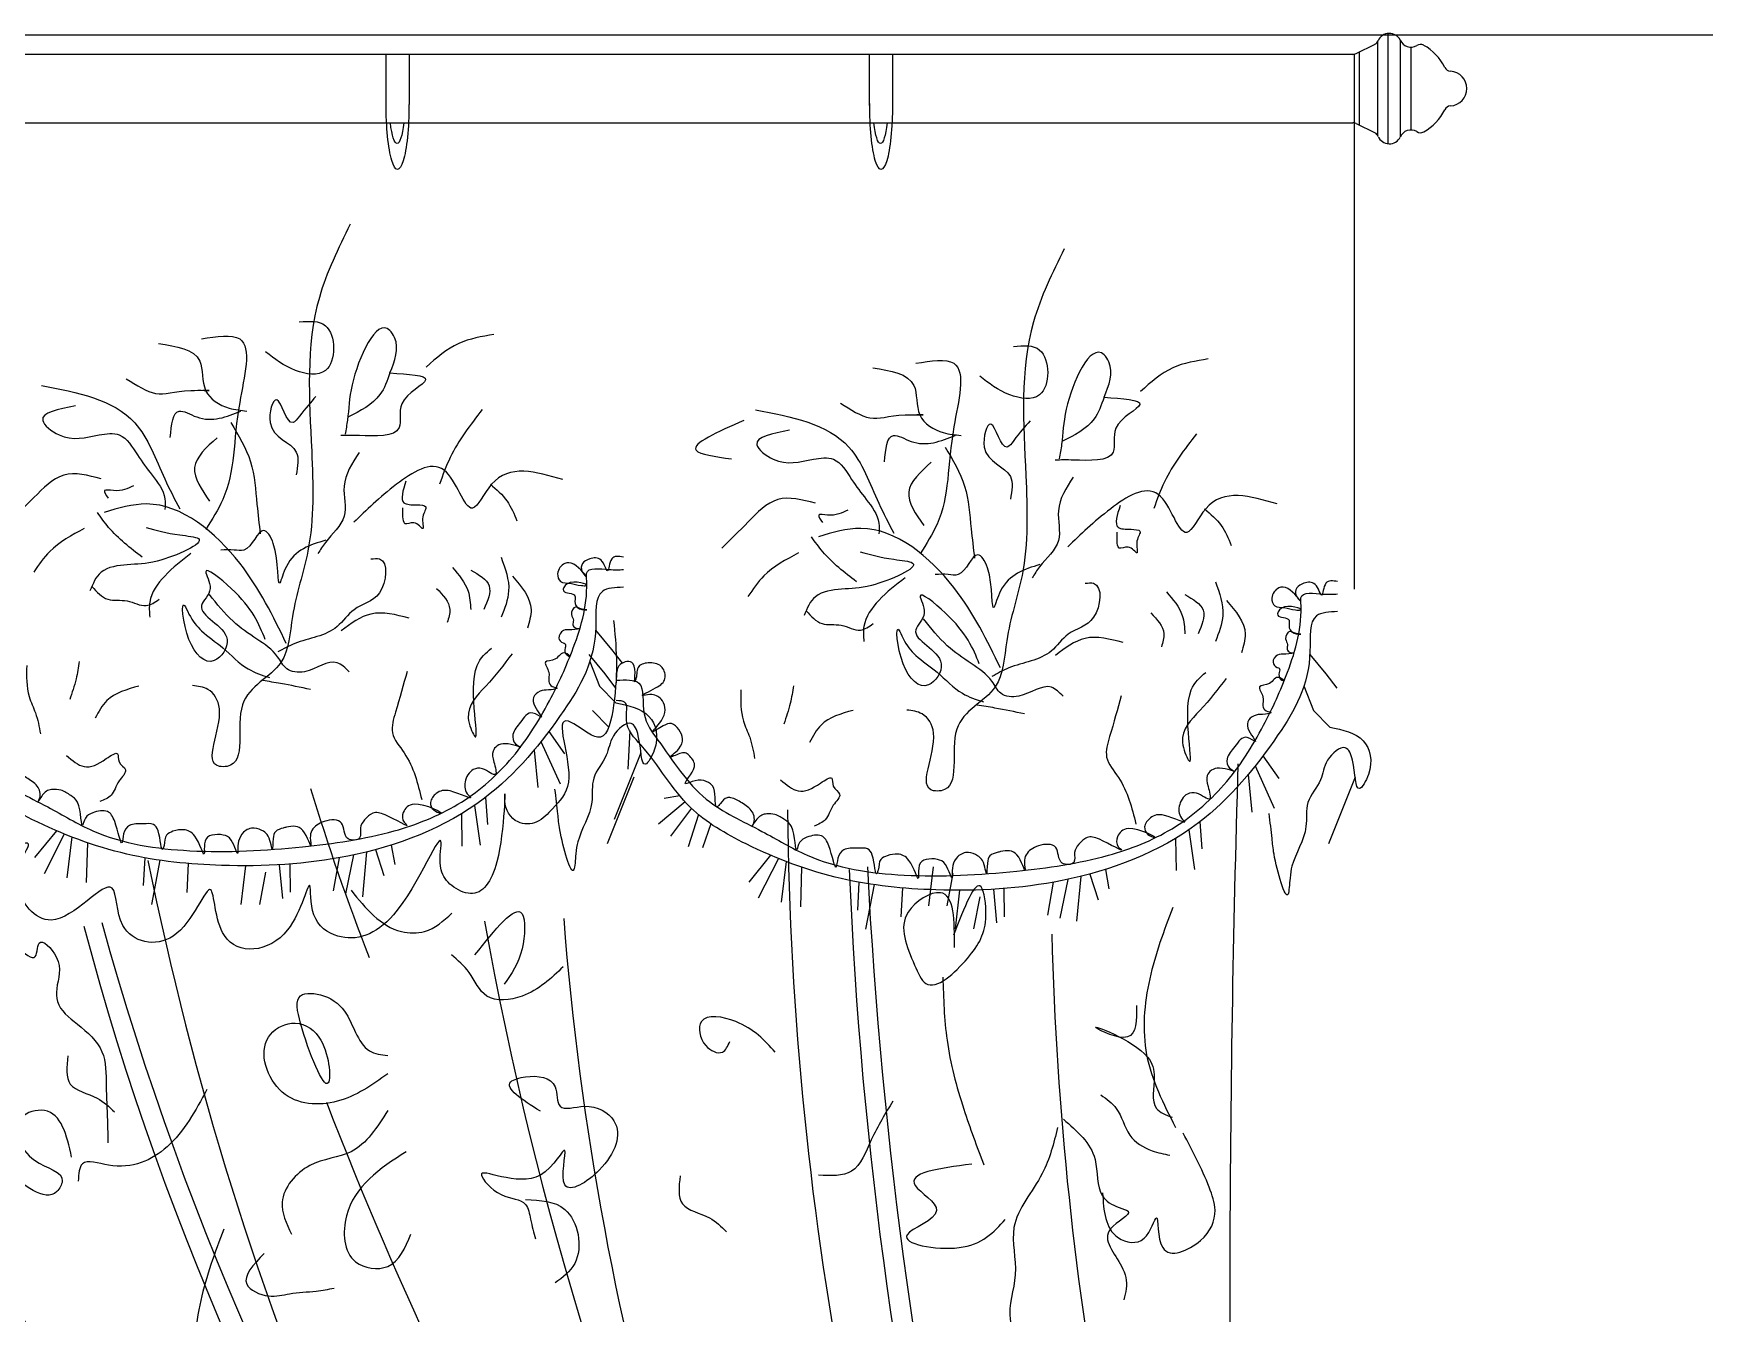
# Model space of a CAD drawing. Header units: inches. Extents: x 8.9 to 51.4, y 16 to 40.8.
# Drawn here: x 41.295 to 42.646, y 19.285 to 20.319 of the extents above; entities that cross this region are included whole.
import ezdxf

# ---------------------------------------------------------------- set-up
doc = ezdxf.new("R2010")
doc.units = ezdxf.units.IN
doc.header["$MEASUREMENT"] = 0
doc.layers.add('02', color=2, linetype='Continuous')
doc.layers.add('4', color=4, linetype='Continuous')

msp = doc.modelspace()

# ---------------------------------------------------------------- linework, layer by layer
at = {"layer": '02'}
for p, q in [((42.3899, 20.3191), (42.3899, 20.2301)), ((38.8495, 20.3024), (42.3624, 20.3023)), ((41.5803, 20.2608), (41.5803, 20.3024)), ((41.5988, 20.3024), (41.5988, 20.2616)), ((41.971, 20.2608), (41.971, 20.3024)), ((41.9895, 20.3024), (41.9895, 20.2616)), ((42.363, 19.8702), (42.363, 20.3026)), ((42.3642, 20.3029), (42.3795, 20.3105)), ((42.3667, 20.3041), (42.3667, 20.2451)), ((42.3815, 20.3125), (42.3815, 20.2366)), ((42.4, 20.2355), (42.4, 20.3137)), ((42.4084, 20.308), (42.4084, 20.2412)), ((38.8508, 20.2469), (42.3617, 20.2469)), ((42.3642, 20.2463), (42.3795, 20.2387)), ((41.7496, 19.8369), (41.7625, 19.8213)), ((41.744, 19.8172), (41.7569, 19.8016)), ((41.7625, 19.8213), (41.7714, 19.8099)), ((42.3268, 19.8172), (42.3398, 19.8016)), ((41.7449, 19.8117), (41.7527, 19.7918)), ((41.7569, 19.8016), (41.7657, 19.7902)), ((42.3398, 19.8016), (42.3486, 19.7902)), ((41.7527, 19.7918), (41.7658, 19.7783)), ((42.3221, 19.792), (42.3299, 19.7721)), ((41.747, 19.7721), (41.7602, 19.7586)), ((42.3299, 19.7721), (42.343, 19.7586)), ((41.7054, 19.7469), (41.7208, 19.7127)), ((41.7117, 19.755), (41.7245, 19.7369)), ((41.7771, 19.7556), (41.7755, 19.7246)), ((41.6998, 19.74), (41.7028, 19.7097)), ((41.7862, 19.7379), (41.7646, 19.6839)), ((42.2889, 19.7353), (42.3017, 19.7172)), ((42.277, 19.7203), (42.28, 19.6899)), ((42.2826, 19.7272), (42.298, 19.693)), ((41.7805, 19.7181), (41.7589, 19.6642)), ((42.3634, 19.7181), (42.3418, 19.6642)), ((41.6517, 19.6953), (41.6563, 19.6633)), ((41.6607, 19.7018), (41.6623, 19.68)), ((41.8219, 19.6983), (41.8004, 19.6803)), ((41.8177, 19.703), (41.805, 19.701)), ((41.827, 19.693), (41.8102, 19.6706)), ((41.6411, 19.6885), (41.6415, 19.6623)), ((41.8327, 19.688), (41.8243, 19.6619)), ((41.8427, 19.6804), (41.836, 19.6611)), ((42.2379, 19.6821), (42.2395, 19.6603)), ((41.3138, 19.6749), (41.2961, 19.6531)), ((41.3201, 19.6722), (41.3038, 19.64)), ((41.3263, 19.6698), (41.3223, 19.6369)), ((42.2183, 19.6687), (42.2187, 19.6426)), ((42.229, 19.6756), (42.2335, 19.6435)), ((41.3389, 19.6651), (41.3379, 19.633)), ((41.3852, 19.653), (41.384, 19.6305)), ((41.5422, 19.653), (41.5375, 19.6264)), ((41.5539, 19.6553), (41.5474, 19.6239)), ((41.5645, 19.6577), (41.5611, 19.6214)), ((41.5717, 19.6596), (41.5785, 19.6388)), ((41.5844, 19.6633), (41.5872, 19.6475)), ((41.891, 19.6552), (41.8733, 19.6333)), ((41.8973, 19.6525), (41.881, 19.6203)), ((41.3974, 19.651), (41.3906, 19.6152)), ((41.4204, 19.6484), (41.4191, 19.625)), ((41.4666, 19.6465), (41.4629, 19.6152)), ((41.4828, 19.6413), (41.4778, 19.6152)), ((41.4939, 19.6473), (41.4965, 19.6201)), ((41.5024, 19.6479), (41.5027, 19.6251)), ((41.9035, 19.65), (41.8995, 19.6172)), ((41.9161, 19.6454), (41.9151, 19.6133)), ((42.0223, 19.6456), (42.0185, 19.6143)), ((42.0384, 19.6404), (42.0335, 19.6143)), ((42.1489, 19.6398), (42.1557, 19.6191)), ((42.1617, 19.6436), (42.1644, 19.6278)), ((41.9624, 19.6333), (41.9612, 19.6108)), ((41.9747, 19.6313), (41.9678, 19.5954)), ((41.9976, 19.6287), (41.9963, 19.6053)), ((42.0438, 19.6268), (42.0401, 19.5955)), ((42.0711, 19.6276), (42.0737, 19.6004)), ((42.0796, 19.6282), (42.0799, 19.6054)), ((42.1194, 19.6332), (42.1147, 19.6066)), ((42.1311, 19.6355), (42.1247, 19.6041)), ((42.1417, 19.638), (42.1383, 19.6017)), ((42.06, 19.6215), (42.055, 19.5955))]:
    msp.add_line(p, q, dxfattribs=at)
for centre, radius, start, end in [((42.3911, 20.3093), 0.00989, 26.8527, 156.4089), ((42.3617, 20.3078), 0.00554, 270, 296.5651), ((42.377, 20.3154), 0.00554, 296.5651, 336.4089), ((42.4084, 20.3172), 0.00916, 202.015, 301.8494), ((42.4162, 20.3047), 0.00554, 61.6345, 121.8494), ((42.4, 20.2746), 0.0397, 25.5277, 61.6345), ((42.4408, 20.2941), 0.00554, 205.5277, 266.7229), ((42.4397, 20.2746), 0.014, 273.2771, 86.7229), ((42.4408, 20.2551), 0.00554, 93.2771, 154.4723), ((42.3617, 20.2414), 0.00554, 63.4349, 90), ((42.4, 20.2746), 0.0397, 298.3655, 334.4723), ((42.377, 20.2338), 0.00554, 23.5911, 63.4349), ((42.3911, 20.2399), 0.00989, 203.5911, 333.1473), ((42.4084, 20.232), 0.00916, 58.1506, 157.985), ((42.4162, 20.2445), 0.00554, 238.1506, 298.3655), ((56.8129, 19.2903), 14.5508, 178.27254, 181.46691), ((43.2196, 20.2229), 1.7763, 196.8179, 201.4805), ((44.5902, 19.7159), 2.6856, 180.5167, 201.6077), ((43.2425, 20.4209), 2.3573, 198.5753, 242.1806), ((43.5046, 20.4127), 2.5942, 197.0515, 235.8886), ((43.3275, 20.4746), 2.445, 199.6848, 241.0065), ((43.5078, 20.4176), 2.5795, 197.463, 235.8886), ((43.9848, 20.1754), 2.6495, 191.4214, 203.1976), ((45.3939, 19.7844), 3.4422, 182.3469, 204.8355), ((45.8047, 19.8402), 3.8404, 182.9037, 203.0166), ((43.0942, 20.1462), 2.0036, 195.5822, 231.8337), ((43.716, 20.2536), 2.454, 195.4322, 231.1634), ((44.4265, 20.0967), 2.8106, 190.1422, 218.7859), ((44.1227, 19.7922), 2.4063, 184.4854, 196.5056), ((43.5815, 20.1922), 2.3229, 194.8286, 232.8155), ((44.8399, 19.6637), 2.7227, 181.5262, 199.4555), ((44.4953, 20.5962), 3.1752, 201.0538, 218.5561)]:
    msp.add_arc(centre, radius, start, end, dxfattribs=at)
at = {"layer": '02', "extrusion": (0, 0, -1)}
for centre, major_axis, ratio, start_param, end_param in [((41.5895, 20.2616), (0, 0.0523), 0.176397, 1.570796, 4.728041), ((41.9803, 20.2616), (0, 0.0523), 0.176397, 1.570796, 4.728041), ((41.5891, 20.2663), (0, 0.0361), 0.176643, 2.136708, 4.146478), ((41.9798, 20.2663), (0, 0.0361), 0.176643, 2.136708, 4.146478)]:
    msp.add_ellipse(centre, major_axis=major_axis, ratio=ratio, start_param=start_param, end_param=end_param, dxfattribs=at)
at = {"layer": '02'}
for points in [[(41.5512, 20.1649), (41.5263, 20.1059), (41.5201, 19.9816), (41.517, 19.9009), (41.5046, 19.8481), (41.4952, 19.8108), (41.4642, 19.7766), (41.4517, 19.7269), (41.4455, 19.7269), (41.4455, 19.7735), (41.4362, 19.7891), (41.4237, 19.7922)], [(42.1284, 20.1452), (42.1035, 20.0862), (42.0973, 19.9619), (42.0942, 19.8812), (42.0818, 19.8284), (42.0725, 19.7911), (42.0414, 19.7569), (42.0289, 19.7072), (42.0227, 19.7072), (42.0227, 19.7538), (42.0134, 19.7693), (42.001, 19.7724)], [(41.5101, 20.086), (41.5312, 20.083), (41.5312, 20.0468), (41.5071, 20.0468), (41.4829, 20.0619)], [(41.5833, 20.0448), (41.5871, 20.0734), (41.5833, 20.0791), (41.5528, 20.0353), (41.549, 20.0067), (41.5471, 19.9952)], [(41.4311, 20.0723), (41.4619, 20.0723), (41.4619, 20.021), (41.4482, 19.9424), (41.4345, 19.9184)], [(41.6674, 20.0758), (41.6389, 20.0686), (41.6127, 20.0496)], [(41.3963, 20.0686), (41.4296, 20.0544), (41.4344, 20.0306), (41.4534, 20.0164), (41.4677, 20.014)], [(42.0873, 20.0663), (42.1084, 20.0633), (42.1084, 20.0271), (42.0843, 20.0271), (42.0601, 20.0422)], [(42.1605, 20.0251), (42.1644, 20.0537), (42.1605, 20.0594), (42.13, 20.0156), (42.1262, 19.987), (42.1243, 19.9755)], [(41.5833, 20.0448), (41.6122, 20.0391), (41.5929, 20.0198), (41.5908, 20.0006), (41.5587, 19.9942), (41.5437, 19.9942)], [(41.5833, 20.0448), (41.5753, 20.0273), (41.5493, 20.0091)], [(41.9735, 20.0489), (42.0068, 20.0347), (42.0116, 20.0109), (42.0306, 19.9966), (42.0449, 19.9943)], [(42.0083, 20.0526), (42.0391, 20.0526), (42.0391, 20.0013), (42.0255, 19.9226), (42.0118, 19.8987)], [(42.2447, 20.0561), (42.2161, 20.0489), (42.19, 20.0299)], [(41.3016, 20.0347), (41.3771, 20.0045), (41.4013, 19.9592), (41.4134, 19.9351)], [(41.3702, 20.0401), (41.3939, 20.0282), (41.4225, 20.0306), (41.4368, 20.0306), (41.432, 20.0306)], [(41.3292, 20.0183), (41.3027, 20.0065), (41.316, 19.9947), (41.3484, 19.9947), (41.3646, 19.9947), (41.3793, 19.9785), (41.3911, 19.9623), (41.4014, 19.9432), (41.4014, 19.9344)], [(41.5235, 20.0258), (41.5103, 20.0099), (41.505, 20.0047), (41.4918, 20.0231), (41.4865, 20.0047), (41.5076, 19.9809), (41.5076, 19.9624)], [(41.9474, 20.0204), (41.9712, 20.0085), (41.9997, 20.0109), (42.014, 20.0109), (42.0092, 20.0109)], [(42.1605, 20.0251), (42.1894, 20.0193), (42.1701, 20.0001), (42.168, 19.9809), (42.1359, 19.9744), (42.1209, 19.9744)], [(42.1605, 20.0251), (42.1525, 20.0076), (42.1265, 19.9894)], [(41.4058, 19.9926), (41.413, 20.014), (41.4272, 20.0092), (41.4629, 20.014)], [(41.4548, 20.0047), (41.4706, 19.973), (41.4759, 19.9386), (41.4785, 19.9149)], [(41.6579, 20.0152), (41.6321, 19.9765), (41.6235, 19.955)], [(41.8695, 20.0065), (41.8308, 19.9824), (41.8594, 19.9753)], [(41.8788, 20.015), (41.9543, 19.9848), (41.9785, 19.9395), (41.9906, 19.9154)], [(42.1007, 20.0061), (42.0875, 19.9902), (42.0822, 19.9849), (42.069, 20.0034), (42.0637, 19.9849), (42.0848, 19.9612), (42.0848, 19.9427)], [(41.4436, 19.9924), (41.4255, 19.9683), (41.4376, 19.9411)], [(41.9064, 19.9986), (41.8799, 19.9868), (41.8932, 19.975), (41.9256, 19.975), (41.9418, 19.975), (41.9565, 19.9588), (41.9683, 19.9426), (41.9786, 19.9235), (41.9786, 19.9147)], [(41.9831, 19.9729), (41.9902, 19.9943), (42.0045, 19.9895), (42.0401, 19.9943)], [(42.2351, 19.9955), (42.2093, 19.9568), (42.2007, 19.9353)], [(41.5584, 19.9804), (41.5463, 19.9532), (41.5463, 19.929), (41.5312, 19.9079), (41.5252, 19.8988)], [(42.032, 19.9849), (42.0478, 19.9532), (42.0531, 19.9189), (42.0558, 19.8951)], [(41.3499, 19.9592), (41.3197, 19.9622), (41.2956, 19.9441), (41.2744, 19.923)], [(41.723, 19.9586), (41.6655, 19.9548), (41.6501, 19.9356), (41.6271, 19.9663), (41.5887, 19.9548), (41.5541, 19.9241)], [(42.0208, 19.9727), (42.0027, 19.9486), (42.0148, 19.9214)], [(41.376, 19.9537), (41.3598, 19.9497), (41.3527, 19.9497), (41.3557, 19.9436)], [(41.5963, 19.9573), (41.5947, 19.9398), (41.6051, 19.9382), (41.6123, 19.9366), (41.6099, 19.9286), (41.6099, 19.919), (41.6027, 19.9238), (41.5955, 19.923), (41.5939, 19.9286), (41.5939, 19.9358)], [(41.6645, 19.9548), (41.678, 19.9413), (41.686, 19.9252)], [(42.1356, 19.9606), (42.1236, 19.9335), (42.1236, 19.9093), (42.1084, 19.8882), (42.1024, 19.8791)], [(42.3003, 19.9389), (42.2427, 19.9351), (42.2273, 19.9159), (42.2043, 19.9466), (42.1659, 19.9351), (42.1313, 19.9044)], [(41.4996, 19.8261), (41.4619, 19.8911), (41.3866, 19.9389), (41.3524, 19.9321)], [(41.9272, 19.9395), (41.8969, 19.9425), (41.8728, 19.9244), (41.8516, 19.9033)], [(42.1735, 19.9376), (42.1719, 19.9201), (42.1823, 19.9185), (42.1895, 19.9169), (42.1871, 19.9089), (42.1871, 19.8993), (42.1799, 19.9041), (42.1727, 19.9033), (42.1711, 19.9089), (42.1711, 19.9161)], [(41.3832, 19.8958), (41.356, 19.92), (41.3469, 19.932)], [(41.9533, 19.934), (41.937, 19.9299), (41.9299, 19.9299), (41.933, 19.9239)], [(42.2417, 19.935), (42.2552, 19.9216), (42.2633, 19.9054)], [(41.3362, 19.9191), (41.3084, 19.9005), (41.2954, 19.8839)], [(41.3862, 19.92), (41.4134, 19.9139), (41.4285, 19.9109), (41.3953, 19.8928), (41.3711, 19.8898), (41.3499, 19.8837), (41.3409, 19.8686)], [(41.5314, 19.9096), (41.4997, 19.8885), (41.4944, 19.8753), (41.4891, 19.9069), (41.4812, 19.9175), (41.4653, 19.9017), (41.4574, 19.9017), (41.4468, 19.9017)], [(41.9604, 19.8761), (41.9332, 19.9003), (41.9241, 19.9123)], [(42.0768, 19.8064), (42.0391, 19.8713), (41.9639, 19.9192), (41.9296, 19.9124)], [(41.4225, 19.8988), (41.4013, 19.8807), (41.3892, 19.8596), (41.3892, 19.8475)], [(41.6732, 19.8958), (41.6793, 19.8686), (41.6732, 19.8475)], [(41.9135, 19.8993), (41.8856, 19.8808), (41.8727, 19.8641)], [(41.9634, 19.9003), (41.9906, 19.8942), (42.0057, 19.8912), (41.9725, 19.8731), (41.9483, 19.8701), (41.9272, 19.864), (41.9181, 19.8489)], [(42.1086, 19.8899), (42.0769, 19.8687), (42.0716, 19.8555), (42.0663, 19.8872), (42.0584, 19.8978), (42.0425, 19.8819), (42.0346, 19.8819), (42.024, 19.8819)], [(41.4825, 19.8295), (41.4551, 19.8706), (41.4345, 19.8842), (41.438, 19.8706), (41.4311, 19.8569), (41.4517, 19.8295), (41.4414, 19.8124), (41.4209, 19.8295), (41.4174, 19.8569), (41.4209, 19.85), (41.4311, 19.8364), (41.4482, 19.8227), (41.4688, 19.8056), (41.4859, 19.7987)], [(41.568, 19.8945), (41.5748, 19.8945), (41.5748, 19.8671), (41.5543, 19.8535), (41.5406, 19.8398), (41.5064, 19.8261), (41.4927, 19.8193)], [(41.6338, 19.8876), (41.6465, 19.8685), (41.6486, 19.8537)], [(41.6486, 19.8854), (41.6635, 19.8727), (41.6592, 19.8537)], [(41.3425, 19.8722), (41.3554, 19.8619), (41.3709, 19.8606), (41.3864, 19.8568), (41.3967, 19.8619)], [(41.6211, 19.8706), (41.6317, 19.8537), (41.6296, 19.8431)], [(41.6823, 19.8807), (41.6974, 19.8535), (41.6944, 19.8385)], [(41.9997, 19.8791), (41.9785, 19.861), (41.9664, 19.8399), (41.9664, 19.8278)], [(42.0597, 19.8098), (42.0323, 19.8508), (42.0118, 19.8645), (42.0152, 19.8508), (42.0083, 19.8372), (42.0289, 19.8098), (42.0186, 19.7927), (41.9981, 19.8098), (41.9947, 19.8372), (41.9981, 19.8303), (42.0083, 19.8166), (42.0255, 19.803), (42.046, 19.7859), (42.0631, 19.779)], [(42.1452, 19.8748), (42.1521, 19.8748), (42.1521, 19.8474), (42.1315, 19.8337), (42.1178, 19.8201), (42.0836, 19.8064), (42.0699, 19.7995)], [(42.2505, 19.8761), (42.2565, 19.8489), (42.2505, 19.8278)], [(41.5503, 19.8034), (41.5407, 19.8106), (41.5143, 19.8034), (41.4999, 19.8058), (41.4926, 19.8154), (41.4758, 19.8297), (41.4566, 19.8441), (41.4374, 19.8657)], [(42.211, 19.8678), (42.2237, 19.8488), (42.2259, 19.834)], [(42.2259, 19.8657), (42.2407, 19.853), (42.2365, 19.834)], [(42.2595, 19.861), (42.2746, 19.8338), (42.2716, 19.8187)], [(41.5988, 19.8466), (41.568, 19.85), (41.544, 19.8364)], [(41.9198, 19.8525), (41.9326, 19.8422), (41.9481, 19.8409), (41.9636, 19.837), (41.9739, 19.8422)], [(42.1275, 19.7836), (42.1179, 19.7908), (42.0915, 19.7836), (42.0771, 19.786), (42.0699, 19.7956), (42.0531, 19.81), (42.0338, 19.8244), (42.0146, 19.846)], [(42.1983, 19.8509), (42.2089, 19.834), (42.2068, 19.8234)], [(42.176, 19.8269), (42.1452, 19.8303), (42.1213, 19.8166)], [(41.682, 19.8177), (41.6608, 19.7918), (41.6467, 19.7659), (41.6514, 19.7518), (41.6538, 19.8083), (41.6655, 19.8224)], [(41.2898, 19.8083), (41.2918, 19.7832), (41.2968, 19.7701), (41.3009, 19.7531)], [(41.3322, 19.8117), (41.3297, 19.7975), (41.3245, 19.7808)], [(41.5972, 19.8036), (41.5878, 19.7706), (41.5854, 19.7541), (41.5949, 19.7377), (41.609, 19.7)], [(42.2592, 19.798), (42.238, 19.7721), (42.2239, 19.7462), (42.2286, 19.7321), (42.231, 19.7886), (42.2427, 19.8027)], [(41.3805, 19.7918), (41.3546, 19.78), (41.3451, 19.7659)], [(41.5191, 19.789), (41.495, 19.7938), (41.4806, 19.7962)], [(41.867, 19.7886), (41.869, 19.7635), (41.8741, 19.7504), (41.8781, 19.7333)], [(41.9094, 19.792), (41.9069, 19.7778), (41.9017, 19.7611)], [(41.7658, 19.7783), (41.7927, 19.7673), (41.797, 19.7401), (41.7898, 19.7286), (41.7841, 19.7515), (41.7783, 19.7616), (41.764, 19.7515), (41.7582, 19.7358), (41.7481, 19.7173), (41.7465, 19.698), (41.7352, 19.6659), (41.7336, 19.6562), (41.732, 19.6434), (41.7207, 19.6755), (41.7191, 19.6884), (41.7167, 19.7084)], [(42.0963, 19.7692), (42.0723, 19.774), (42.0579, 19.7764)], [(42.1744, 19.7839), (42.165, 19.7509), (42.1626, 19.7344), (42.1721, 19.7179), (42.1862, 19.6803)], [(41.9577, 19.7721), (41.9318, 19.7603), (41.9224, 19.7462)], [(42.343, 19.7586), (42.3699, 19.7476), (42.3742, 19.7203), (42.367, 19.7089), (42.3613, 19.7318), (42.3555, 19.7419), (42.3412, 19.7318), (42.3354, 19.716), (42.3253, 19.6976), (42.3237, 19.6783), (42.3124, 19.6462), (42.3108, 19.6365), (42.3092, 19.6236), (42.2979, 19.6558), (42.2963, 19.6687), (42.2939, 19.6887)], [(41.3219, 19.7357), (41.3361, 19.7267), (41.3541, 19.7331), (41.3632, 19.737), (41.3644, 19.7306), (41.3696, 19.7241), (41.3644, 19.7151), (41.358, 19.7035), (41.349, 19.6984)], [(41.8991, 19.716), (41.9133, 19.707), (41.9314, 19.7134), (41.9404, 19.7173), (41.9417, 19.7108), (41.9468, 19.7044), (41.9417, 19.6954), (41.9352, 19.6838), (41.9262, 19.6786)], [(41.5519, 19.6267), (41.5927, 19.5934), (41.6113, 19.5934), (41.6335, 19.6082)], [(42.0396, 19.5806), (42.0282, 19.6248), (42.0021, 19.609), (42.0074, 19.5663), (42.0165, 19.5514), (42.0501, 19.5717), (42.065, 19.6062), (42.0612, 19.6294), (42.0388, 19.5904)], [(41.652, 19.5745), (41.6901, 19.6078), (41.6901, 19.5793), (41.6758, 19.5508)], [(42.216, 19.6129), (42.1974, 19.5552), (42.1949, 19.4938), (42.2183, 19.4351)], [(41.2756, 19.5454), (41.287, 19.5671), (41.2833, 19.579), (41.2957, 19.5725), (41.2998, 19.5841), (41.3137, 19.5729), (41.314, 19.5471), (41.3146, 19.5369), (41.3307, 19.5186), (41.3506, 19.4963), (41.354, 19.4688), (41.355, 19.4406), (41.3554, 19.4226)], [(41.7234, 19.565), (41.6901, 19.5413), (41.6616, 19.5413), (41.6473, 19.5603), (41.633, 19.5745)], [(41.5816, 19.4785), (41.5408, 19.4562), (41.4963, 19.4637), (41.4852, 19.5081), (41.5037, 19.5193), (41.526, 19.5081), (41.5334, 19.4711), (41.5111, 19.5193), (41.5111, 19.5415), (41.5297, 19.5415), (41.5482, 19.5267), (41.5556, 19.5118), (41.5668, 19.497), (41.5816, 19.4933)], [(42.0302, 19.5566), (42.0336, 19.5056), (42.0471, 19.4499), (42.0633, 19.405)], [(42.1867, 19.5335), (42.1794, 19.5082), (42.1542, 19.5155), (42.1957, 19.492), (42.2011, 19.4758), (42.2029, 19.4505), (42.2155, 19.4433)], [(41.8948, 19.496), (41.8628, 19.5206), (41.8351, 19.5207), (41.8386, 19.5012), (41.852, 19.496), (41.8581, 19.5046)], [(41.3231, 19.4929), (41.325, 19.4701), (41.3467, 19.4588), (41.3606, 19.4476)], [(41.7049, 19.4482), (41.6811, 19.472), (41.693, 19.476), (41.7168, 19.468), (41.7208, 19.4522), (41.7406, 19.4522), (41.7644, 19.4403), (41.7525, 19.4006), (41.7247, 19.3887), (41.7247, 19.4165), (41.7049, 19.3966), (41.6573, 19.3966), (41.6732, 19.3808), (41.693, 19.3728), (41.697, 19.3609), (41.7009, 19.3451)], [(41.4354, 19.4657), (41.4032, 19.4194), (41.3559, 19.4046), (41.3348, 19.4058), (41.3314, 19.3917)], [(41.3261, 19.4111), (41.3041, 19.4487), (41.2854, 19.4429), (41.2961, 19.4086), (41.3185, 19.3916), (41.3142, 19.3834), (41.2721, 19.3977), (41.2392, 19.4045), (41.2052, 19.4144), (41.1883, 19.392), (41.2056, 19.3803), (41.2222, 19.3821)], [(41.9899, 19.4564), (41.9724, 19.425), (41.9564, 19.3997), (41.9297, 19.3966)], [(42.1578, 19.4614), (42.1704, 19.4505), (42.1813, 19.4289), (42.1993, 19.4163), (42.2137, 19.4127)], [(41.5816, 19.4488), (41.5519, 19.4155), (41.5186, 19.4043), (41.4963, 19.3747), (41.5037, 19.3488)], [(42.1276, 19.4417), (42.1532, 19.4093), (42.1592, 19.3797), (42.1728, 19.3704), (42.1799, 19.3673), (42.1657, 19.3532), (42.1747, 19.3229), (42.1784, 19.3048), (42.1764, 19.2959)], [(42.123, 19.435), (42.1105, 19.3978), (42.0877, 19.3542), (42.0887, 19.3161), (42.0846, 19.28), (42.0944, 19.2575)], [(42.1593, 19.3823), (42.1721, 19.346), (42.1929, 19.3455), (42.2028, 19.3621), (42.2079, 19.338), (42.2384, 19.3437), (42.2502, 19.3682), (42.2455, 19.3867), (42.2245, 19.4304)], [(41.5964, 19.4155), (41.5482, 19.3636), (41.5556, 19.3265), (41.5816, 19.3228), (41.6002, 19.3488)], [(41.8179, 19.3961), (41.8198, 19.3734), (41.8415, 19.362), (41.8554, 19.3508)], [(42.0536, 19.4055), (42.0079, 19.3881), (42.0252, 19.3679), (42.0013, 19.3484), (42.0433, 19.338), (42.0807, 19.3606)], [(41.693, 19.3768), (41.7247, 19.3689), (41.7327, 19.3252), (41.7168, 19.3094)], [(41.449, 19.3529), (41.4304, 19.2952), (41.4279, 19.2338), (41.4513, 19.1751)], [(41.4817, 19.3333), (41.4677, 19.3084), (41.4852, 19.2989), (41.5023, 19.3007), (41.5238, 19.3029), (41.5383, 19.3052)]]:
    msp.add_spline(points, degree=3, dxfattribs=at)
for points, knots in [([(41.772, 19.896), (41.7683, 19.8966), (41.7607, 19.8979), (41.7599, 19.8786), (41.7553, 19.8965), (41.7453, 19.8953), (41.7383, 19.8916), (41.7373, 19.8849), (41.7453, 19.8764), (41.7336, 19.8918), (41.7235, 19.8917), (41.7174, 19.884), (41.7206, 19.8746), (41.73, 19.8755), (41.7355, 19.8729), (41.7479, 19.8727), (41.7273, 19.8797), (41.7208, 19.8658), (41.7344, 19.8676), (41.7321, 19.8592), (41.7346, 19.8535), (41.7458, 19.8531), (41.737, 19.8539), (41.7325, 19.8571), (41.7285, 19.8497), (41.7325, 19.8455), (41.7304, 19.8411), (41.7332, 19.8382), (41.7397, 19.8384), (41.7289, 19.8367), (41.7235, 19.8381), (41.7182, 19.831), (41.7219, 19.8267), (41.7258, 19.8261), (41.7245, 19.8214), (41.7244, 19.8174), (41.7309, 19.8145), (41.7221, 19.8217), (41.719, 19.8116), (41.7054, 19.8129), (41.7134, 19.8029), (41.7108, 19.7964), (41.7133, 19.791), (41.7209, 19.7903), (41.7117, 19.7881), (41.7067, 19.7891), (41.6993, 19.7847), (41.6982, 19.7759), (41.7103, 19.7626), (41.6961, 19.7737), (41.689, 19.762), (41.6818, 19.7545), (41.6829, 19.7454), (41.6935, 19.7402), (41.675, 19.7483), (41.6651, 19.7403), (41.6671, 19.7307), (41.6716, 19.7155), (41.6592, 19.7263), (41.6488, 19.7248), (41.6426, 19.7148), (41.6441, 19.7059), (41.6524, 19.6985), (41.6316, 19.7094), (41.6214, 19.7067), (41.6147, 19.6985), (41.6177, 19.6912), (41.6325, 19.6857), (41.6042, 19.7015), (41.5934, 19.6912), (41.593, 19.6829), (41.6021, 19.6754), (41.5808, 19.6883), (41.5699, 19.6906), (41.5628, 19.6841), (41.5583, 19.6774), (41.5615, 19.6671), (41.5449, 19.6663), (41.5478, 19.6847), (41.5299, 19.6837), (41.5203, 19.6772), (41.5184, 19.6694), (41.521, 19.6562), (41.5153, 19.6753), (41.507, 19.6791), (41.5011, 19.6781), (41.4958, 19.6767), (41.4901, 19.6751), (41.4887, 19.6683), (41.4886, 19.6539), (41.4867, 19.6702), (41.4807, 19.6749), (41.4733, 19.6783), (41.4644, 19.6747), (41.4605, 19.6665), (41.4603, 19.6609), (41.4605, 19.6531), (41.4564, 19.6691), (41.4498, 19.6712), (41.4456, 19.6719), (41.4441, 19.6719)], [0, 0, 0, 0, 11.521072, 23.843859, 36.113152, 47.231064, 55.621999, 63.203862, 69.020465, 85.474046, 94.222552, 106.325846, 114.425994, 123.899099, 135.198045, 139.853579, 158.557298, 166.360122, 178.355831, 183.589326, 192.467399, 199.546917, 206.418642, 210.763759, 219.167582, 224.957528, 229.557405, 234.090142, 237.78302, 245.897193, 254.026663, 262.55401, 268.869026, 271.046876, 275.08839, 282.146865, 285.763907, 291.425936, 302.730523, 313.024591, 323.312386, 332.258231, 338.124096, 343.271152, 349.195947, 358.185504, 366.98689, 375.1601, 390.092303, 399.190385, 414.325381, 428.554479, 437.827561, 443.695153, 458.701835, 472.936028, 483.539671, 495.846684, 509.905408, 518.810296, 533.336884, 546.623805, 548.903263, 569.057461, 582.974583, 593.480654, 601.415905, 608.625827, 635.904231, 649.123415, 658.824191, 662.243362, 685.326793, 697.526881, 707.848409, 716.856681, 726.557457, 737.873203, 754.483017, 771.490035, 786.482513, 793.910063, 802.006306, 819.306164, 827.605168, 836.510057, 839.834036, 847.773333, 855.416521, 865.920323, 879.425587, 886.263945, 895.699638, 906.927805, 917.023729, 926.724505, 928.335705, 942.167404, 951.589523, 956.987737, 956.987737, 956.987737, 956.987737]), ([(41.1891, 19.8163), (41.1965, 19.8164), (41.2135, 19.818), (41.208, 19.7871), (41.2304, 19.7582), (41.2557, 19.7177), (41.3043, 19.6967), (41.3535, 19.6662), (41.4258, 19.6556), (41.5074, 19.6602), (41.5811, 19.6706), (41.6395, 19.6933), (41.683, 19.7306), (41.7116, 19.776), (41.734, 19.8257), (41.7439, 19.86), (41.7415, 19.8884), (41.7594, 19.8854), (41.7685, 19.8858), (41.772, 19.8859)], [3.403148, 3.403148, 3.403148, 3.403148, 3.494804, 3.616863, 3.733754, 4.034427, 4.287664, 4.488595, 4.87789, 5.322192, 5.688039, 5.959648, 6.226439, 6.508811, 6.737801, 7.019342, 7.035002, 7.125177, 7.181092, 7.181092, 7.181092, 7.181092]), ([(41.772, 19.8716), (41.7654, 19.8714), (41.7478, 19.8708), (41.7536, 19.8198), (41.722, 19.7653), (41.6589, 19.6885), (41.5556, 19.6498), (41.4558, 19.6443), (41.3684, 19.6529), (41.302, 19.6782), (41.2425, 19.7121), (41.2199, 19.7545), (41.1941, 19.7788), (41.1996, 19.7992), (41.1918, 19.7996), (41.1891, 19.7998)], [0, 0, 0, 0, 20.896685, 56.082304, 143.937634, 259.724367, 404.984952, 528.928334, 622.281062, 721.331139, 786.575874, 864.22403, 893.058722, 910.137915, 918.532207, 918.532207, 918.532207, 918.532207]), ([(41.7663, 19.7966), (41.7738, 19.7967), (41.7907, 19.7983), (41.7853, 19.7674), (41.8076, 19.7385), (41.8329, 19.698), (41.8815, 19.677), (41.9307, 19.6465), (42.003, 19.6359), (42.0846, 19.6405), (42.1583, 19.6509), (42.2167, 19.6736), (42.2602, 19.7109), (42.2888, 19.7563), (42.3112, 19.806), (42.3212, 19.8403), (42.3188, 19.8686), (42.3366, 19.8656), (42.3457, 19.866), (42.3492, 19.8662)], [3.403148, 3.403148, 3.403148, 3.403148, 3.494804, 3.616863, 3.733754, 4.034427, 4.287664, 4.488595, 4.87789, 5.322192, 5.688039, 5.959648, 6.226439, 6.508811, 6.737801, 7.019342, 7.035002, 7.125177, 7.181092, 7.181092, 7.181092, 7.181092]), ([(42.3492, 19.8762), (42.3455, 19.8769), (42.3379, 19.8782), (42.3371, 19.8589), (42.3325, 19.8768), (42.3225, 19.8756), (42.3155, 19.8719), (42.3145, 19.8652), (42.3225, 19.8567), (42.3108, 19.8721), (42.3007, 19.872), (42.2946, 19.8643), (42.2978, 19.8549), (42.3072, 19.8558), (42.3127, 19.8532), (42.3251, 19.853), (42.3045, 19.86), (42.298, 19.8461), (42.3116, 19.8479), (42.3093, 19.8395), (42.3118, 19.8338), (42.323, 19.8334), (42.3142, 19.8341), (42.3097, 19.8374), (42.3057, 19.83), (42.3097, 19.8258), (42.3076, 19.8214), (42.3104, 19.8185), (42.3169, 19.8187), (42.3061, 19.817), (42.3007, 19.8183), (42.2954, 19.8113), (42.2991, 19.807), (42.303, 19.8063), (42.3017, 19.8017), (42.3016, 19.7977), (42.3081, 19.7947), (42.2993, 19.8019), (42.2962, 19.7918), (42.2826, 19.7932), (42.2906, 19.7832), (42.288, 19.7766), (42.2905, 19.7712), (42.2982, 19.7705), (42.2889, 19.7684), (42.2839, 19.7693), (42.2765, 19.765), (42.2754, 19.7562), (42.2875, 19.7428), (42.2734, 19.754), (42.2663, 19.7423), (42.259, 19.7348), (42.2601, 19.7257), (42.2707, 19.7205), (42.2522, 19.7286), (42.2423, 19.7206), (42.2443, 19.711), (42.2489, 19.6957), (42.2364, 19.7066), (42.226, 19.7051), (42.2198, 19.6951), (42.2213, 19.6862), (42.2296, 19.6788), (42.2088, 19.6897), (42.1986, 19.687), (42.1919, 19.6787), (42.1949, 19.6715), (42.2097, 19.6659), (42.1814, 19.6818), (42.1706, 19.6715), (42.1702, 19.6632), (42.1793, 19.6556), (42.158, 19.6686), (42.1471, 19.6709), (42.14, 19.6644), (42.1355, 19.6576), (42.1387, 19.6473), (42.1221, 19.6466), (42.1251, 19.665), (42.1071, 19.664), (42.0975, 19.6575), (42.0956, 19.6497), (42.0982, 19.6365), (42.0925, 19.6556), (42.0842, 19.6593), (42.0783, 19.6584), (42.0731, 19.657), (42.0673, 19.6554), (42.0659, 19.6485), (42.0658, 19.6341), (42.0639, 19.6505), (42.0579, 19.6552), (42.0505, 19.6586), (42.0416, 19.655), (42.0377, 19.6467), (42.0376, 19.6412), (42.0377, 19.6334), (42.0337, 19.6493), (42.027, 19.6515), (42.0228, 19.6522), (42.0213, 19.6522)], [0, 0, 0, 0, 11.521072, 23.843859, 36.113152, 47.231064, 55.621999, 63.203862, 69.020465, 85.474046, 94.222552, 106.325846, 114.425994, 123.899099, 135.198045, 139.853579, 158.557298, 166.360122, 178.355831, 183.589326, 192.467399, 199.546917, 206.418642, 210.763759, 219.167582, 224.957528, 229.557405, 234.090142, 237.78302, 245.897193, 254.026663, 262.55401, 268.869026, 271.046876, 275.08839, 282.146865, 285.763907, 291.425936, 302.730523, 313.024591, 323.312386, 332.258231, 338.124096, 343.271152, 349.195947, 358.185504, 366.98689, 375.1601, 390.092303, 399.190385, 414.325381, 428.554479, 437.827561, 443.695153, 458.701835, 472.936028, 483.539671, 495.846684, 509.905408, 518.810296, 533.336884, 546.623805, 548.903263, 569.057461, 582.974583, 593.480654, 601.415905, 608.625827, 635.904231, 649.123415, 658.824191, 662.243362, 685.326793, 697.526881, 707.848409, 716.856681, 726.557457, 737.873203, 754.483017, 771.490035, 786.482513, 793.910063, 802.006306, 819.306164, 827.605168, 836.510057, 839.834036, 847.773333, 855.416521, 865.920323, 879.425587, 886.263945, 895.699638, 906.927805, 917.023729, 926.724505, 928.335705, 942.167404, 951.589523, 956.987737, 956.987737, 956.987737, 956.987737]), ([(41.7641, 19.8447), (41.7661, 19.8246), (41.769, 19.7963), (41.7575, 19.7408), (41.738, 19.7581), (41.7134, 19.7711), (41.7379, 19.7155), (41.7166, 19.6951), (41.7037, 19.6802), (41.6838, 19.6795), (41.676, 19.6928), (41.6765, 19.7186), (41.6764, 19.6484), (41.655, 19.6189), (41.6324, 19.6295), (41.6217, 19.6437), (41.6304, 19.6927), (41.5944, 19.5979), (41.5478, 19.5825), (41.518, 19.6022), (41.5206, 19.6492), (41.5055, 19.5775), (41.4411, 19.5724), (41.4421, 19.6532), (41.4161, 19.5755), (41.3605, 19.5876), (41.3647, 19.6529), (41.312, 19.5808), (41.2813, 19.6223), (41.28, 19.6458), (41.306, 19.6797), (41.2395, 19.6364), (41.2124, 19.6698), (41.2099, 19.6942), (41.2321, 19.7242), (41.2053, 19.7094), (41.193, 19.7076), (41.1835, 19.7076)], [0, 0, 0, 0, 0.333911, 0.469578, 0.586313, 0.60966, 0.849659, 0.971372, 1.052907, 1.126006, 1.224468, 1.234903, 1.487288, 1.650335, 1.729855, 1.805118, 1.909466, 2.248152, 2.4828, 2.608504, 2.724092, 2.919575, 3.168906, 3.357116, 3.591356, 3.794109, 3.94605, 4.216913, 4.408826, 4.471435, 4.577207, 4.827466, 5.005242, 5.08872, 5.222871, 5.276145, 5.423647, 5.423647, 5.423647, 5.423647]), ([(42.3492, 19.8519), (42.3426, 19.8516), (42.325, 19.8511), (42.3308, 19.8), (42.2992, 19.7456), (42.2361, 19.6687), (42.1328, 19.6301), (42.033, 19.6245), (41.9456, 19.6332), (41.8792, 19.6584), (41.8197, 19.6923), (41.7971, 19.7347), (41.7713, 19.7591), (41.7768, 19.7795), (41.769, 19.7799), (41.7663, 19.7801)], [0, 0, 0, 0, 20.896685, 56.082304, 143.937634, 259.724367, 404.984952, 528.928334, 622.281062, 721.331139, 786.575874, 864.22403, 893.058722, 910.137915, 918.532207, 918.532207, 918.532207, 918.532207]), ([(41.4441, 19.6719), (41.4409, 19.6716), (41.4348, 19.6711), (41.433, 19.6633), (41.434, 19.6501), (41.4277, 19.6721), (41.4173, 19.6765), (41.4089, 19.675), (41.401, 19.6715), (41.4016, 19.6651), (41.3983, 19.6552), (41.398, 19.6735), (41.3923, 19.6813), (41.3829, 19.6799), (41.3728, 19.6812), (41.3676, 19.6734), (41.3668, 19.6582), (41.3624, 19.6815), (41.3557, 19.6925), (41.3442, 19.6902), (41.3369, 19.6865), (41.3335, 19.672), (41.3343, 19.6973), (41.325, 19.7035), (41.3184, 19.7081), (41.3095, 19.7084), (41.3039, 19.707), (41.2977, 19.6965), (41.3015, 19.7027), (41.3001, 19.7111), (41.2908, 19.7168), (41.2841, 19.7212), (41.2769, 19.7216), (41.2743, 19.7176), (41.2673, 19.7099), (41.2711, 19.7292), (41.2616, 19.7351), (41.2537, 19.7362), (41.2389, 19.729), (41.256, 19.7452), (41.25, 19.7536), (41.2443, 19.7589), (41.239, 19.7562), (41.2296, 19.7528), (41.2452, 19.763), (41.2422, 19.7744), (41.234, 19.7825), (41.2265, 19.7795), (41.2132, 19.7705), (41.231, 19.7867), (41.2278, 19.8008), (41.2184, 19.8058), (41.2053, 19.8024), (41.2221, 19.8101), (41.2299, 19.816), (41.2271, 19.8284), (41.2169, 19.8312), (41.2049, 19.8286), (41.2061, 19.8204), (41.2025, 19.8103), (41.2079, 19.8347), (41.1896, 19.8298), (41.1891, 19.8216), (41.1891, 19.8146), (41.1891, 19.8141), (41.1891, 19.8141)], [0, 0, 0, 0, 0.041416, 0.081012, 0.10814, 0.186594, 0.237095, 0.279328, 0.308335, 0.351356, 0.364555, 0.437952, 0.469261, 0.508995, 0.563651, 0.604178, 0.638149, 0.725341, 0.774204, 0.832263, 0.868001, 0.896289, 0.988022, 1.025176, 1.069848, 1.101496, 1.146168, 1.178233, 1.184841, 1.23454, 1.288377, 1.336716, 1.351319, 1.386477, 1.402992, 1.4774, 1.51668, 1.560587, 1.60031, 1.676032, 1.72049, 1.739186, 1.783862, 1.802332, 1.84775, 1.923629, 1.96102, 1.994319, 2.041404, 2.109333, 2.183158, 2.230937, 2.260571, 2.319828, 2.371791, 2.417224, 2.468415, 2.514906, 2.56391, 2.575526, 2.645697, 2.697288, 2.747248, 2.769285, 2.776541, 2.776541, 2.776541, 2.776541]), ([(42.0213, 19.6522), (42.0182, 19.6519), (42.012, 19.6514), (42.0102, 19.6436), (42.0112, 19.6304), (42.0049, 19.6524), (41.9945, 19.6568), (41.9862, 19.6553), (41.9782, 19.6517), (41.9788, 19.6454), (41.9755, 19.6354), (41.9752, 19.6538), (41.9695, 19.6616), (41.9601, 19.6602), (41.9501, 19.6615), (41.9449, 19.6537), (41.944, 19.6385), (41.9396, 19.6618), (41.9329, 19.6728), (41.9214, 19.6705), (41.9141, 19.6667), (41.9107, 19.6523), (41.9115, 19.6776), (41.9022, 19.6838), (41.8956, 19.6884), (41.8867, 19.6887), (41.8812, 19.6872), (41.8749, 19.6768), (41.8787, 19.683), (41.8773, 19.6914), (41.868, 19.6971), (41.8613, 19.7015), (41.8542, 19.7019), (41.8515, 19.6979), (41.8446, 19.6901), (41.8484, 19.7095), (41.8388, 19.7154), (41.831, 19.7165), (41.8161, 19.7092), (41.8332, 19.7255), (41.8272, 19.7338), (41.8215, 19.7392), (41.8162, 19.7365), (41.8068, 19.7331), (41.8224, 19.7433), (41.8194, 19.7547), (41.8112, 19.7628), (41.8037, 19.7598), (41.7904, 19.7507), (41.8082, 19.767), (41.805, 19.7811), (41.7956, 19.786), (41.7825, 19.7827), (41.7994, 19.7904), (41.8072, 19.7963), (41.8043, 19.8087), (41.7941, 19.8115), (41.7821, 19.8088), (41.7833, 19.8007), (41.7797, 19.7905), (41.7851, 19.815), (41.7669, 19.8101), (41.7663, 19.8019), (41.7663, 19.7949), (41.7663, 19.7944), (41.7663, 19.7944)], [0, 0, 0, 0, 0.041416, 0.081012, 0.10814, 0.186594, 0.237095, 0.279328, 0.308335, 0.351356, 0.364555, 0.437952, 0.469261, 0.508995, 0.563651, 0.604178, 0.638149, 0.725341, 0.774204, 0.832263, 0.868001, 0.896289, 0.988022, 1.025176, 1.069848, 1.101496, 1.146168, 1.178233, 1.184841, 1.23454, 1.288377, 1.336716, 1.351319, 1.386477, 1.402992, 1.4774, 1.51668, 1.560587, 1.60031, 1.676032, 1.72049, 1.739186, 1.783862, 1.802332, 1.84775, 1.923629, 1.96102, 1.994319, 2.041404, 2.109333, 2.183158, 2.230937, 2.260571, 2.319828, 2.371791, 2.417224, 2.468415, 2.514906, 2.56391, 2.575526, 2.645697, 2.697288, 2.747248, 2.769285, 2.776541, 2.776541, 2.776541, 2.776541])]:
    msp.add_open_spline(points, degree=3, knots=knots, dxfattribs=at)
at = {"layer": '4'}
msp.add_line((30.6976, 20.3179), (51.0238, 20.3179), dxfattribs=at)

doc.saveas('drawing.dxf')
